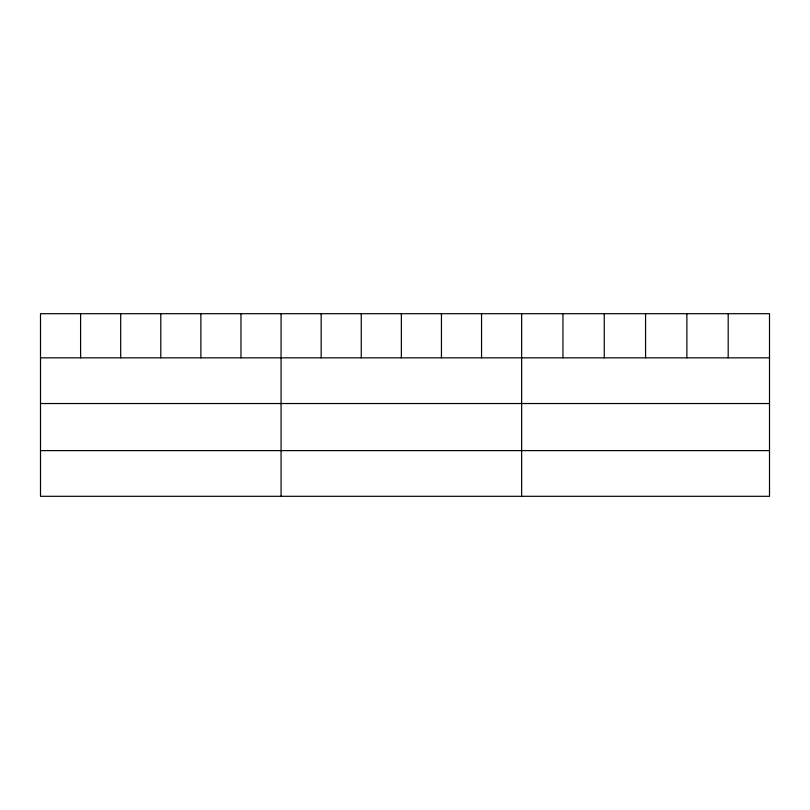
<?xml version="1.0" encoding="UTF-8"?>
<svg xmlns="http://www.w3.org/2000/svg" width="810" height="810" viewBox="0 0 810 810"><rect width="100%" height="100%" fill="white"/><g stroke="black" fill="none" stroke-linecap="round" stroke-linejoin="round"><path stroke-width="1.21" d="M769.5 357.838L769.5 496.307L40.5 496.307L40.5 313.693L769.5 313.693L769.5 357.838L40.5 357.838M40.5 403.532L769.5 403.532M40.5 450.613L769.5 450.613M728.19 313.693L728.19 357.838M686.88 313.693L686.88 357.838M645.57 313.693L645.57 357.838M604.26 313.693L604.26 357.838M562.95 313.693L562.95 357.838M521.64 313.693L521.64 496.307M481.545 313.693L481.545 357.838M441.45 313.693L441.45 357.838M401.355 313.693L401.355 357.838M361.26 313.693L361.26 357.838M321.165 313.693L321.165 357.838M281.07 313.693L281.07 496.307M240.975 313.693L240.975 357.838M200.88 313.693L200.88 357.838M160.785 313.693L160.785 357.838M120.69 313.693L120.69 357.838M80.595 313.693L80.595 357.838"/></g></svg>
